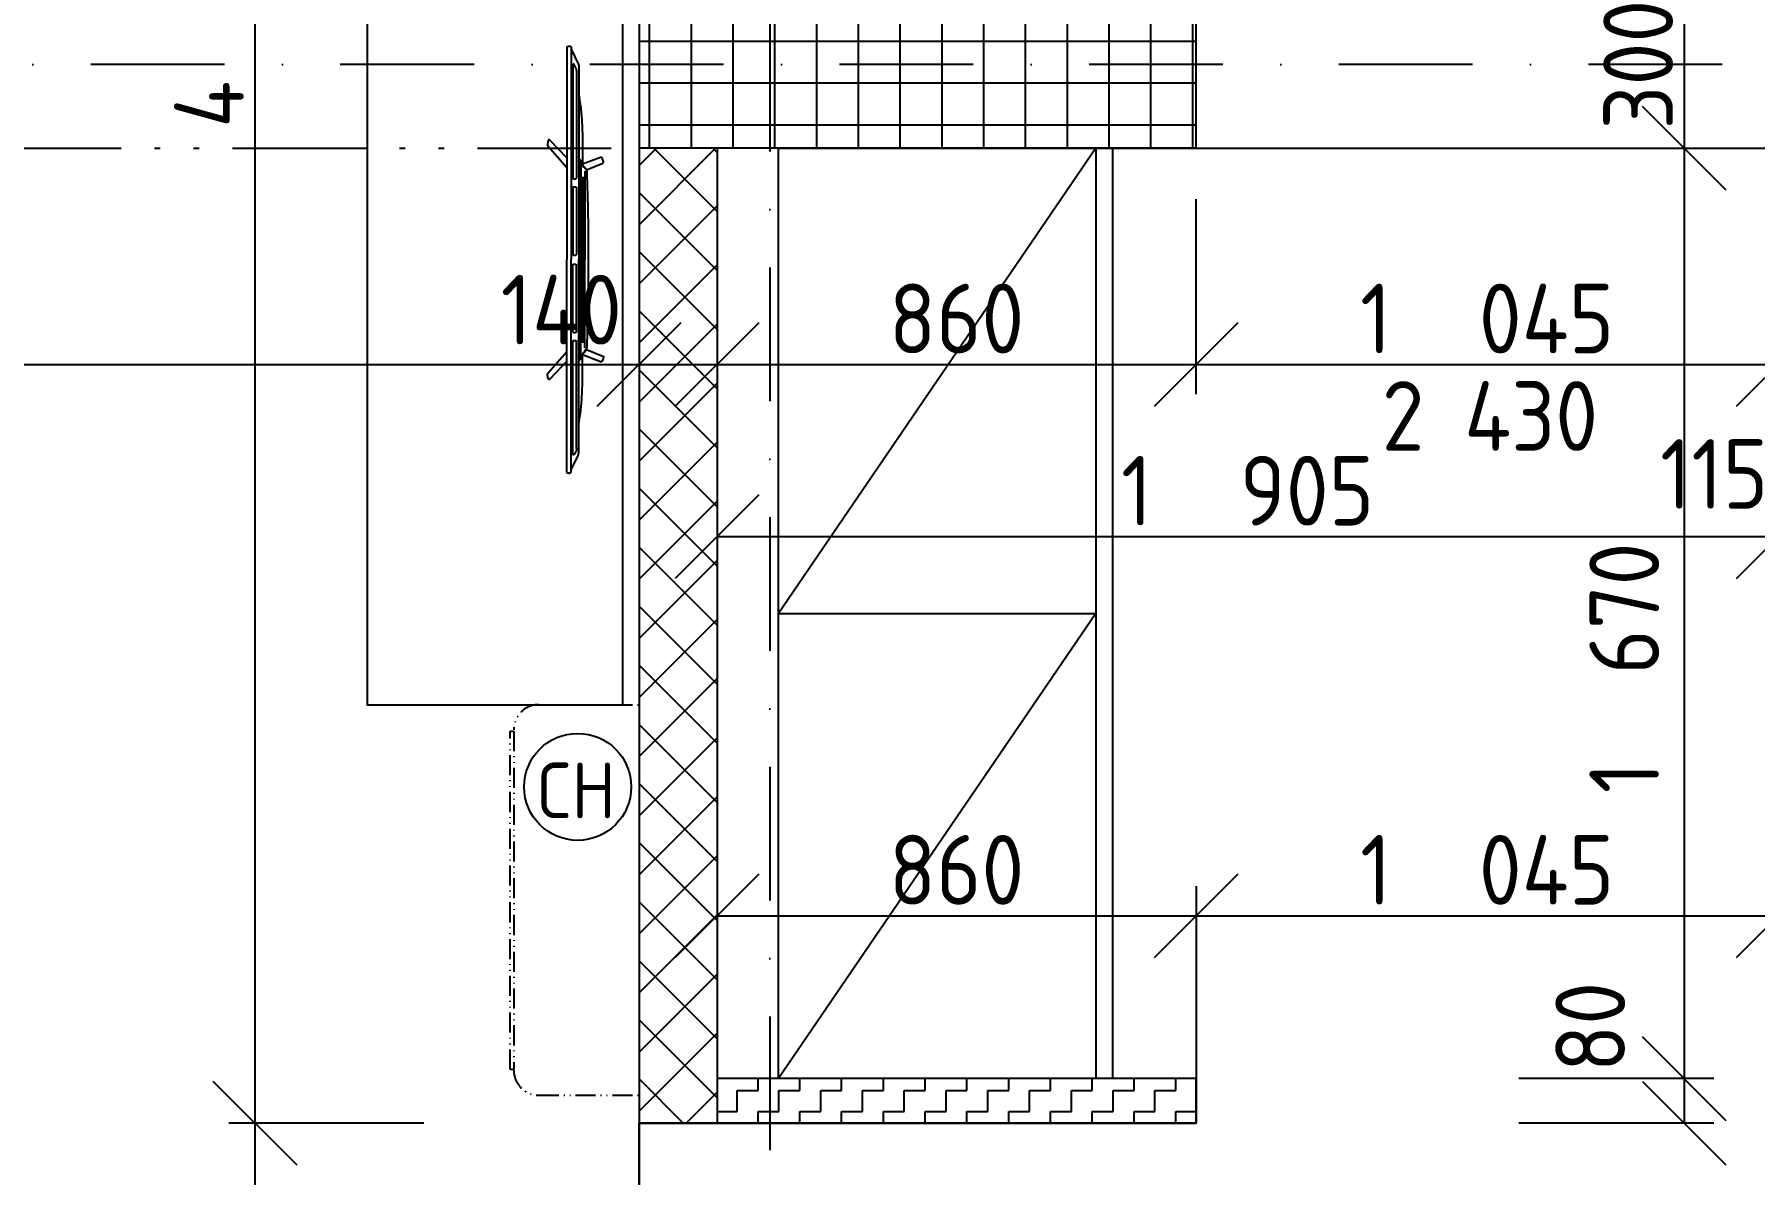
# Model space of a CAD drawing. Extents: x 4511820 to 5180432, y -1526536 to -944957.
# Drawn here: x 5146147 to 5149235, y -1125607 to -1123560 of the extents above; entities that cross this region are included whole.
import ezdxf

# ---------------------------------------------------------------- set-up
doc = ezdxf.new("R2010")
doc.units = 0
doc.header["$MEASUREMENT"] = 0
for name, pattern in [('ACAD_ISO07W100', [3.5, 0.5, -3]), ('ACAD_ISO12W100', [22, 12, -3, 0.5, -3, 0.5, -3]), ('BODKOCIARKOVANA_3', [5.6, 3, -1.3, 0, -1.3])]:
    doc.linetypes.add(name, pattern=pattern)
doc.layers.get('0').update_dxf_attribs({"linetype": 'CONTINUOUS'})
doc.layers.get('Defpoints').update_dxf_attribs({"color": 61, "linetype": 'CONTINUOUS'})
for name, color, linetype in [('KÓTY', 4, 'CONTINUOUS'), ('MÚRY', 1, 'CONTINUOUS'), ('osi', 253, 'CONTINUOUS'), ('Plochy', 41, 'CONTINUOUS'), ('TENKÁ', 7, 'CONTINUOUS'), ('ZARIADENIE', 47, 'CONTINUOUS'), ('ZZ-chladenie', 133, 'CONTINUOUS'), ('ŠRAFY', 82, 'CONTINUOUS')]:
    doc.layers.add(name, color=color, linetype=linetype)
doc.styles.add('STYLE1', font='isocp.shx')
doc.dimstyles.new('STANDARD-50', dxfattribs={"dimtxt": 125, "dimasz": 150, "dimexe": 10, "dimexo": 200, "dimgap": 20, "dimtad": 1, "dimdsep": 46, "dimlunit": 6, "dimtxsty": 'STYLE1', "dimblk1": 'OBLIQUE', "dimblk2": 'OBLIQUE', "dimsah": 1, "dimcen": 2.5, "dimse1": 1, "dimse2": 1, "dimadec": 0, "dimazin": 0, "dimtfac": 1, "dimtmove": 1, "dimatfit": 3, "dimldrblk": 'OBLIQUE', "dimfxl": 1, "dimtolj": 1, "dimtzin": 0, "dimarcsym": 0})

# ---------------------------------------------------------------- blocks, each defined once
blk = doc.blocks.new('Tv06_top_cad-block.com')
at = {"color": 0}
for points in [[(-161.1, -3.4), (-173.3, 26.2, 0.359324), (-175.3, 27.3, 0.097501), (-182.8, 24.2, 0.350578), (-183.5, 22.1), (-171.1, -10.4)], [(161.1, -3.4), (173.3, 26.2, -0.359324), (175.3, 27.3, -0.097501), (182.8, 24.2, -0.350578), (183.5, 22.1), (171.1, -10.4)], [(-381.9, -38.8, -0.13121), (-383.2, -32.7, -0.169032), (-383, -32.3), (-381.8, -31.1, -0.205713), (-381.3, -30.9), (-378.5, -30.9, 0.118206), (-376.2, -30.4), (-351.4, -18.4, -0.105648), (-345.8, -17), (0, -17)], [(-339.3, -21.2), (-339.3, -21.2, 0.099639), (-344.3, -22.2), (-349.2, -24.6, 0.215889), (-350.7, -26.3, 0.476075), (-349.4, -28, 0.244765)], [(-295.5, -17), (-282, -15, -0.02037), (-255.8, -12, -0.012056), (-227.2, -10.7), (-169.3, -10.7)], [(-181.8, -17), (-178.5, -14, -0.213415), (-177.3, -13.6), (0, -13.6)], [(-172.1, -13.6, -0.072098), (-159.2, -3, -0.121861), (-158.4, -2.8)], [(-170.1, -10.6, -0.053076), (-160.2, -2.9), (-158.4, -2.8)], [(-147.6, -13.6), (-147.6, -7.5, -0.414214), (-147.4, -7.3), (-146.5, -7.3, -0.414214), (-146.3, -7.5), (-146.3, -13.6)], [(-146.8, -28, 0.414214), (-145, -26.2), (-145, -23, 0.414214), (-146.8, -21.2)], [(-143.9, -13.6), (-143.9, -7.5, -0.414214), (-143.7, -7.3), (-142.7, -7.3, -0.414214), (-142.6, -7.5), (-142.6, -13.6)], [(-140.2, -13.6), (-140.2, -7.5, -0.414214), (-140, -7.3), (-139, -7.3, -0.414214), (-138.8, -7.5), (-138.8, -13.6)], [(-136.4, -13.6), (-136.4, -7.5, -0.414214), (-136.3, -7.3), (-135.3, -7.3, -0.414214), (-135.1, -7.5), (-135.1, -13.6)], [(-132.7, -13.6), (-132.7, -7.5, -0.414214), (-132.5, -7.3), (-131.6, -7.3, -0.414214), (-131.4, -7.5), (-131.4, -13.6)], [(-128.8, -28, -0.414214), (-130.6, -26.2), (-130.6, -23, -0.414214), (-128.8, -21.2)], [(-129, -13.6), (-129, -7.5, -0.414214), (-128.8, -7.3), (-127.9, -7.3, -0.414214), (-127.7, -7.5), (-127.7, -13.6)], [(-125.3, -13.6), (-125.3, -7.5, -0.414214), (-125.1, -7.3), (-124.1, -7.3, -0.414214), (-124, -7.5), (-124, -13.6)], [(-121.6, -13.6), (-121.6, -7.5, -0.414214), (-121.4, -7.3), (-120.4, -7.3, -0.414214), (-120.2, -7.5), (-120.2, -13.6)], [(-117.8, -13.6), (-117.8, -7.5, -0.414214), (-117.7, -7.3), (-116.7, -7.3, -0.414214), (-116.5, -7.5), (-116.5, -13.6)], [(-114.1, -13.6), (-114.1, -7.5, -0.414214), (-113.9, -7.3), (-113, -7.3, -0.414214), (-112.8, -7.5), (-112.8, -13.6)], [(-110.4, -13.6), (-110.4, -7.5, -0.414214), (-110.2, -7.3), (-109.3, -7.3, -0.414214), (-109.1, -7.5), (-109.1, -13.6)], [(-106.7, -13.6), (-106.7, -7.5, -0.414214), (-106.5, -7.3), (-105.5, -7.3, -0.414214), (-105.4, -7.5), (-105.4, -13.6)], [(-103, -13.6), (-103, -7.5, -0.414214), (-102.8, -7.3), (-101.8, -7.3, -0.414214), (-101.6, -7.5), (-101.6, -13.6)], [(-99.2, -13.6), (-99.2, -7.5, -0.414214), (-99.1, -7.3), (-98.1, -7.3, -0.414214), (-97.9, -7.5), (-97.9, -13.6)], [(-95.5, -13.6), (-95.5, -7.5, -0.414214), (-95.3, -7.3), (-94.4, -7.3, -0.414214), (-94.2, -7.5), (-94.2, -13.6)], [(-91.8, -13.6), (-91.8, -7.5, -0.414214), (-91.6, -7.3), (-90.7, -7.3, -0.414214), (-90.5, -7.5), (-90.5, -13.6)], [(-88.1, -13.6), (-88.1, -7.5, -0.414214), (-87.9, -7.3), (-86.9, -7.3, -0.414214), (-86.8, -7.5), (-86.8, -13.6)], [(-84.4, -13.6), (-84.4, -7.5, -0.414214), (-84.2, -7.3), (-83.2, -7.3, -0.414214), (-83, -7.5), (-83, -13.6)], [(-80.6, -13.6), (-80.6, -7.5, -0.414214), (-80.5, -7.3), (-79.5, -7.3, -0.414214), (-79.3, -7.5), (-79.3, -13.6)], [(-76.9, -13.6), (-76.9, -7.5, -0.414214), (-76.7, -7.3), (-75.8, -7.3, -0.414214), (-75.6, -7.5), (-75.6, -13.6)], [(-73.2, -13.6), (-73.2, -7.5, -0.414214), (-73, -7.3), (-72.1, -7.3, -0.414214), (-71.9, -7.5), (-71.9, -13.6)], [(-69.5, -13.6), (-69.5, -7.5, -0.414214), (-69.3, -7.3), (-68.3, -7.3, -0.414214), (-68.2, -7.5), (-68.2, -13.6)], [(-65.8, -13.6), (-65.8, -7.5, -0.414214), (-65.6, -7.3), (-64.6, -7.3, -0.414214), (-64.4, -7.5), (-64.4, -13.6)], [(-62, -13.6), (-62, -7.5, -0.414214), (-61.9, -7.3), (-60.9, -7.3, -0.414214), (-60.7, -7.5), (-60.7, -13.6)], [(-58.3, -13.6), (-58.3, -7.5, -0.414214), (-58.1, -7.3), (-57.2, -7.3, -0.414214), (-57, -7.5), (-57, -13.6)], [(-54.6, -13.6), (-54.6, -7.5, -0.414214), (-54.4, -7.3), (-53.5, -7.3, -0.414214), (-53.3, -7.5), (-53.3, -13.6)], [(-50.9, -13.6), (-50.9, -7.5, -0.414214), (-50.7, -7.3), (-49.7, -7.3, -0.414214), (-49.6, -7.5), (-49.6, -13.6)], [(-47.2, -13.6), (-47.2, -7.5, -0.414214), (-47, -7.3), (-46, -7.3, -0.414214), (-45.8, -7.5), (-45.8, -13.6)], [(-43.4, -13.6), (-43.4, -7.5, -0.414214), (-43.3, -7.3), (-42.3, -7.3, -0.414214), (-42.1, -7.5), (-42.1, -13.6)], [(-39.7, -13.6), (-39.7, -7.5, -0.414214), (-39.5, -7.3), (-38.6, -7.3, -0.414214), (-38.4, -7.5), (-38.4, -13.6)], [(-36, -13.6), (-36, -7.5, -0.414214), (-35.8, -7.3), (-34.9, -7.3, -0.414214), (-34.7, -7.5), (-34.7, -13.6)], [(-32.3, -13.6), (-32.3, -7.5, -0.414214), (-32.1, -7.3), (-31.1, -7.3, -0.414214), (-31, -7.5), (-31, -13.6)], [(-28.6, -13.6), (-28.6, -7.5, -0.414214), (-28.4, -7.3), (-27.4, -7.3, -0.414214), (-27.2, -7.5), (-27.2, -13.6)], [(-24.8, -13.6), (-24.8, -7.5, -0.414214), (-24.7, -7.3), (-23.7, -7.3, -0.414214), (-23.5, -7.5), (-23.5, -13.6)], [(-21.1, -13.6), (-21.1, -7.5, -0.414214), (-20.9, -7.3), (-20, -7.3, -0.414214), (-19.8, -7.5), (-19.8, -13.6)], [(-17.4, -13.6), (-17.4, -7.5, -0.414214), (-17.2, -7.3), (-16.3, -7.3, -0.414214), (-16.1, -7.5), (-16.1, -13.6)], [(-13.7, -13.6), (-13.7, -7.5, -0.414214), (-13.5, -7.3), (-12.5, -7.3, -0.414214), (-12.4, -7.5), (-12.4, -13.6)], [(-10, -13.6), (-10, -7.5, -0.414214), (-9.8, -7.3), (-8.8, -7.3, -0.414214), (-8.6, -7.5), (-8.6, -13.6)], [(-10, -28, 0.414214), (-8.2, -26.2), (-8.2, -23, 0.414214), (-10, -21.2)], [(-6.2, -13.6), (-6.2, -7.5, -0.414214), (-6.1, -7.3), (-5.1, -7.3, -0.414214), (-4.9, -7.5), (-4.9, -13.6)], [(-2.5, -13.6), (-2.5, -7.5, -0.414214), (-2.3, -7.3), (-1.4, -7.3, -0.414214), (-1.2, -7.5), (-1.2, -13.6)], [(181.8, -17), (178.5, -14, 0.213415), (177.3, -13.6), (0, -13.6)], [(381.9, -38.8, 0.13121), (383.2, -32.7, 0.169032), (383, -32.3), (381.8, -31.1, 0.205713), (381.3, -30.9), (378.5, -30.9, -0.118206), (376.2, -30.4), (351.4, -18.4, 0.105648), (345.8, -17), (0, -17)], [(2.5, -13.6), (2.5, -7.5, 0.414214), (2.3, -7.3), (1.4, -7.3, 0.414214), (1.2, -7.5), (1.2, -13.6)], [(6.2, -13.6), (6.2, -7.5, 0.414214), (6.1, -7.3), (5.1, -7.3, 0.414214), (4.9, -7.5), (4.9, -13.6)], [(10, -28, -0.414214), (8.2, -26.2), (8.2, -23, -0.414214), (10, -21.2)], [(10, -13.6), (10, -7.5, 0.414214), (9.8, -7.3), (8.8, -7.3, 0.414214), (8.6, -7.5), (8.6, -13.6)], [(13.7, -13.6), (13.7, -7.5, 0.414214), (13.5, -7.3), (12.5, -7.3, 0.414214), (12.4, -7.5), (12.4, -13.6)], [(17.4, -13.6), (17.4, -7.5, 0.414214), (17.2, -7.3), (16.3, -7.3, 0.414214), (16.1, -7.5), (16.1, -13.6)], [(21.1, -13.6), (21.1, -7.5, 0.414214), (20.9, -7.3), (20, -7.3, 0.414214), (19.8, -7.5), (19.8, -13.6)], [(24.8, -13.6), (24.8, -7.5, 0.414214), (24.7, -7.3), (23.7, -7.3, 0.414214), (23.5, -7.5), (23.5, -13.6)], [(28.6, -13.6), (28.6, -7.5, 0.414214), (28.4, -7.3), (27.4, -7.3, 0.414214), (27.2, -7.5), (27.2, -13.6)], [(32.3, -13.6), (32.3, -7.5, 0.414214), (32.1, -7.3), (31.1, -7.3, 0.414214), (31, -7.5), (31, -13.6)], [(36, -13.6), (36, -7.5, 0.414214), (35.8, -7.3), (34.9, -7.3, 0.414214), (34.7, -7.5), (34.7, -13.6)], [(39.7, -13.6), (39.7, -7.5, 0.414214), (39.5, -7.3), (38.6, -7.3, 0.414214), (38.4, -7.5), (38.4, -13.6)], [(43.4, -13.6), (43.4, -7.5, 0.414214), (43.3, -7.3), (42.3, -7.3, 0.414214), (42.1, -7.5), (42.1, -13.6)], [(47.2, -13.6), (47.2, -7.5, 0.414214), (47, -7.3), (46, -7.3, 0.414214), (45.8, -7.5), (45.8, -13.6)], [(50.9, -13.6), (50.9, -7.5, 0.414214), (50.7, -7.3), (49.7, -7.3, 0.414214), (49.6, -7.5), (49.6, -13.6)], [(54.6, -13.6), (54.6, -7.5, 0.414214), (54.4, -7.3), (53.5, -7.3, 0.414214), (53.3, -7.5), (53.3, -13.6)], [(58.3, -13.6), (58.3, -7.5, 0.414214), (58.1, -7.3), (57.2, -7.3, 0.414214), (57, -7.5), (57, -13.6)], [(62, -13.6), (62, -7.5, 0.414214), (61.9, -7.3), (60.9, -7.3, 0.414214), (60.7, -7.5), (60.7, -13.6)], [(65.8, -13.6), (65.8, -7.5, 0.414214), (65.6, -7.3), (64.6, -7.3, 0.414214), (64.4, -7.5), (64.4, -13.6)], [(69.5, -13.6), (69.5, -7.5, 0.414214), (69.3, -7.3), (68.3, -7.3, 0.414214), (68.2, -7.5), (68.2, -13.6)], [(73.2, -13.6), (73.2, -7.5, 0.414214), (73, -7.3), (72.1, -7.3, 0.414214), (71.9, -7.5), (71.9, -13.6)], [(76.9, -13.6), (76.9, -7.5, 0.414214), (76.7, -7.3), (75.8, -7.3, 0.414214), (75.6, -7.5), (75.6, -13.6)], [(80.6, -13.6), (80.6, -7.5, 0.414214), (80.5, -7.3), (79.5, -7.3, 0.414214), (79.3, -7.5), (79.3, -13.6)], [(84.4, -13.6), (84.4, -7.5, 0.414214), (84.2, -7.3), (83.2, -7.3, 0.414214), (83, -7.5), (83, -13.6)], [(88.1, -13.6), (88.1, -7.5, 0.414214), (87.9, -7.3), (86.9, -7.3, 0.414214), (86.8, -7.5), (86.8, -13.6)], [(91.8, -13.6), (91.8, -7.5, 0.414214), (91.6, -7.3), (90.7, -7.3, 0.414214), (90.5, -7.5), (90.5, -13.6)], [(95.5, -13.6), (95.5, -7.5, 0.414214), (95.3, -7.3), (94.4, -7.3, 0.414214), (94.2, -7.5), (94.2, -13.6)], [(99.2, -13.6), (99.2, -7.5, 0.414214), (99.1, -7.3), (98.1, -7.3, 0.414214), (97.9, -7.5), (97.9, -13.6)], [(103, -13.6), (103, -7.5, 0.414214), (102.8, -7.3), (101.8, -7.3, 0.414214), (101.6, -7.5), (101.6, -13.6)], [(106.7, -13.6), (106.7, -7.5, 0.414214), (106.5, -7.3), (105.5, -7.3, 0.414214), (105.4, -7.5), (105.4, -13.6)], [(110.4, -13.6), (110.4, -7.5, 0.414214), (110.2, -7.3), (109.3, -7.3, 0.414214), (109.1, -7.5), (109.1, -13.6)], [(114.1, -13.6), (114.1, -7.5, 0.414214), (113.9, -7.3), (113, -7.3, 0.414214), (112.8, -7.5), (112.8, -13.6)], [(117.8, -13.6), (117.8, -7.5, 0.414214), (117.7, -7.3), (116.7, -7.3, 0.414214), (116.5, -7.5), (116.5, -13.6)], [(121.6, -13.6), (121.6, -7.5, 0.414214), (121.4, -7.3), (120.4, -7.3, 0.414214), (120.2, -7.5), (120.2, -13.6)], [(125.3, -13.6), (125.3, -7.5, 0.414214), (125.1, -7.3), (124.1, -7.3, 0.414214), (124, -7.5), (124, -13.6)], [(129, -13.6), (129, -7.5, 0.414214), (128.8, -7.3), (127.9, -7.3, 0.414214), (127.7, -7.5), (127.7, -13.6)], [(128.8, -28, 0.414214), (130.6, -26.2), (130.6, -23, 0.414214), (128.8, -21.2)], [(132.7, -13.6), (132.7, -7.5, 0.414214), (132.5, -7.3), (131.6, -7.3, 0.414214), (131.4, -7.5), (131.4, -13.6)], [(136.4, -13.6), (136.4, -7.5, 0.414214), (136.3, -7.3), (135.3, -7.3, 0.414214), (135.1, -7.5), (135.1, -13.6)], [(140.2, -13.6), (140.2, -7.5, 0.414214), (140, -7.3), (139, -7.3, 0.414214), (138.8, -7.5), (138.8, -13.6)], [(143.9, -13.6), (143.9, -7.5, 0.414214), (143.7, -7.3), (142.7, -7.3, 0.414214), (142.6, -7.5), (142.6, -13.6)], [(146.8, -28, -0.414214), (145, -26.2), (145, -23, -0.414214), (146.8, -21.2)], [(147.6, -13.6), (147.6, -7.5, 0.414214), (147.4, -7.3), (146.5, -7.3, 0.414214), (146.3, -7.5), (146.3, -13.6)], [(172.1, -13.6, 0.072098), (159.2, -3, 0.121861), (158.4, -2.8)], [(170.1, -10.6, 0.053076), (160.2, -2.9), (158.4, -2.8)], [(295.5, -17), (282, -15, 0.02037), (255.8, -12, 0.012056), (227.2, -10.7), (169.3, -10.7)], [(339.3, -21.2), (339.3, -21.2, -0.099639), (344.3, -22.2), (349.2, -24.6, -0.215889), (350.7, -26.3, -0.476075), (349.4, -28, -0.244765)], [(-182.5, -38.8), (-214.4, -69.1, 0.250582), (-215, -71, 0.266718), (-214.3, -71.9, 0.084688)], [(-214.3, -71.9), (-207.3, -73.1, 0.211205), (-203.3, -72.1), (-165.2, -38.8)], [(214.3, -71.9), (207.3, -73.1, -0.211205), (203.3, -72.1), (165.2, -38.8)], [(182.5, -38.8), (214.4, -69.1, -0.250582), (215, -71, -0.266718), (214.3, -71.9, -0.084688)]]:
    blk.add_lwpolyline(points, format="xyb", dxfattribs=at)
for points in [[(-349.4, -28), (-146.8, -28)], [(-339.3, -21.2), (-146.8, -21.2)], [(-158.6, -6.5), (0, -6.5)], [(-128.8, -21.2), (-10, -21.2)], [(-128.8, -28), (-10, -28)], [(158.6, -6.5), (0, -6.5)], [(128.8, -21.2), (10, -21.2)], [(128.8, -28), (10, -28)], [(339.3, -21.2), (146.8, -21.2)], [(349.4, -28), (146.8, -28)], [(-381.9, -38.8), (0, -38.8)], [(-378.5, -30.9), (0, -30.9)], [(378.5, -30.9), (0, -30.9)], [(381.9, -38.8), (0, -38.8)]]:
    blk.add_lwpolyline(points, dxfattribs=at)
for centre, radius, start, end in [((0, -4564), 4564, 90, 91.9893), ((0, -4564), 4564, 88.0107, 90), ((-170.5, -10.1), 0.6, 200.9784, 314.0295), ((170.5, -10.1), 0.6, 225.9705, 339.0216)]:
    blk.add_arc(centre, radius, start, end, dxfattribs=at)
blk = doc.blocks.new('TV')
at = {"layer": 'ZARIADENIE', "color": 8}
blk.add_blockref('Tv06_top_cad-block.com', (4448198.7, -1316337.8), dxfattribs=at)
blk = doc.blocks.new('_OBLIQUE')
at = {"color": 0, "linetype": 'ByBlock'}
blk.add_line((-0.5, -0.5), (0.5, 0.5), dxfattribs=at)
blk = doc.blocks.new('*D18195')
at = {"layer": 'Defpoints', "color": 0}
for p in [(5149106, -1123464.2), (5149106, -1123764.2), (5149108.5, -1123764.2)]:
    blk.add_point(p, dxfattribs=at)
at = {"layer": 'KÓTY', "color": 0, "lineweight": -2}
blk.add_line((5149108.5, -1123464.2), (5149108.5, -1123764.2), dxfattribs=at)
at = {"layer": 'KÓTY', "color": 0, "linetype": 'ByBlock', "lineweight": -2, "xscale": 150, "yscale": 150, "zscale": 150}
for p, rotation in [((5149108.5, -1123464.2), 90), ((5149108.5, -1123764.2), 270)]:
    blk.add_blockref('_OBLIQUE', p, dxfattribs=dict(at, rotation=rotation))
at = {"layer": 'KÓTY', "color": 0, "insert": (5149026, -1123614.2), "char_height": 125, "attachment_point": 5, "rotation": 90, "style": 'STYLE1'}
blk.add_mtext('\\A1;300', dxfattribs=at)
blk = doc.blocks.new('*D18210')
at = {"layer": 'Defpoints', "color": 0}
for p in [(5142982.5, -1123764.2), (5147232.5, -1123764.2), (5147232.5, -1124152.5)]:
    blk.add_point(p, dxfattribs=at)
at = {"layer": 'KÓTY', "color": 0, "lineweight": -2}
blk.add_line((5142982.5, -1124152.5), (5147232.5, -1124152.5), dxfattribs=at)
at = {"layer": 'KÓTY', "color": 0, "linetype": 'ByBlock', "lineweight": -2, "xscale": 150, "yscale": 150, "zscale": 150, "rotation": 180}
blk.add_blockref('_OBLIQUE', (5142982.5, -1124152.5), dxfattribs=at)
at = {"layer": 'KÓTY', "color": 0, "linetype": 'ByBlock', "lineweight": -2, "xscale": 150, "yscale": 150, "zscale": 150}
blk.add_blockref('_OBLIQUE', (5147232.5, -1124152.5), dxfattribs=at)
at = {"layer": 'KÓTY', "color": 0, "insert": (5145558.5, -1124046.5), "char_height": 125, "attachment_point": 5, "style": 'STYLE1'}
blk.add_mtext('\\A1;4ﾠ250', dxfattribs=at)
blk = doc.blocks.new('*D18240')
at = {"layer": 'Defpoints', "color": 0}
for p in [(5147232.5, -1121464.2), (5146543, -1125514.2), (5147232.5, -1125514.2)]:
    blk.add_point(p, dxfattribs=at)
at = {"layer": 'KÓTY', "color": 0, "lineweight": -2}
blk.add_line((5146543, -1121464.2), (5146543, -1125514.2), dxfattribs=at)
at = {"layer": 'KÓTY', "color": 0, "linetype": 'ByBlock', "lineweight": -2, "xscale": 150, "yscale": 150, "zscale": 150}
for p, rotation in [((5146543, -1121464.2), 90), ((5146543, -1125514.2), 270)]:
    blk.add_blockref('_OBLIQUE', p, dxfattribs=dict(at, rotation=rotation))
at = {"layer": 'KÓTY', "color": 0, "insert": (5146460.5, -1123489.2), "char_height": 125, "attachment_point": 5, "rotation": 90, "style": 'STYLE1'}
blk.add_mtext('\\A1;4ﾠ050', dxfattribs=at)
blk = doc.blocks.new('*D18241')
at = {"layer": 'Defpoints', "color": 0}
for p in [(5147232.5, -1125514.2), (5146543, -1126769.2), (5147072.5, -1126769.2)]:
    blk.add_point(p, dxfattribs=at)
at = {"layer": 'KÓTY', "color": 0, "lineweight": -2}
blk.add_line((5146543, -1125514.2), (5146543, -1126769.2), dxfattribs=at)
at = {"layer": 'KÓTY', "color": 0, "linetype": 'ByBlock', "lineweight": -2, "xscale": 150, "yscale": 150, "zscale": 150}
for p, rotation in [((5146543, -1125514.2), 90), ((5146543, -1126769.2), 270)]:
    blk.add_blockref('_OBLIQUE', p, dxfattribs=dict(at, rotation=rotation))
at = {"layer": 'KÓTY', "color": 0, "insert": (5146460.5, -1126141.7), "char_height": 125, "attachment_point": 5, "rotation": 90, "style": 'STYLE1'}
blk.add_mtext('\\A1;1ﾠ255', dxfattribs=at)
blk = doc.blocks.new('chlad2')
at = {"layer": 'ZZ-chladenie', "linetype": 'ACAD_ISO12W100', "ltscale": 3}
for p, q in [((5102412.5, -1105747.3), (5102592.5, -1105747.3)), ((5102412.5, -1106448.4), (5102592.5, -1106448.4))]:
    blk.add_line(p, q, dxfattribs=at)
blk.add_lwpolyline([(5102367.5, -1106402), (5102360.8, -1106402), (5102360.8, -1105794.8), (5102367.5, -1105794.8)], close=True, dxfattribs=at)
for centre, start, end in [((5102412.5, -1105792.3), 90, 180), ((5102412.5, -1106403.4), 180, 270)]:
    blk.add_arc(centre, 45, start, end, dxfattribs=at)
blk = doc.blocks.new('*D55196')
at = {"layer": 'Defpoints', "color": 0}
for p in [(5147372.5, -1123764.2), (5148232.5, -1123764.2), (5148232.5, -1124152.5)]:
    blk.add_point(p, dxfattribs=at)
at = {"layer": 'KÓTY', "color": 0, "lineweight": -2}
blk.add_line((5147372.5, -1124152.5), (5148232.5, -1124152.5), dxfattribs=at)
at = {"layer": 'KÓTY', "color": 0, "linetype": 'ByBlock', "lineweight": -2, "xscale": 150, "yscale": 150, "zscale": 150, "rotation": 180}
blk.add_blockref('_OBLIQUE', (5147372.5, -1124152.5), dxfattribs=at)
at = {"layer": 'KÓTY', "color": 0, "linetype": 'ByBlock', "lineweight": -2, "xscale": 150, "yscale": 150, "zscale": 150}
blk.add_blockref('_OBLIQUE', (5148232.5, -1124152.5), dxfattribs=at)
at = {"layer": 'KÓTY', "color": 0, "insert": (5147802.5, -1124070), "char_height": 125, "attachment_point": 5, "style": 'STYLE1'}
blk.add_mtext('\\A1;860', dxfattribs=at)
blk = doc.blocks.new('*D55197')
at = {"layer": 'Defpoints', "color": 0}
for p in [(5148232.5, -1123764.2), (5149277.5, -1123764.2), (5149277.5, -1124152.5)]:
    blk.add_point(p, dxfattribs=at)
at = {"layer": 'KÓTY', "color": 0, "lineweight": -2}
blk.add_line((5148232.5, -1124152.5), (5149277.5, -1124152.5), dxfattribs=at)
at = {"layer": 'KÓTY', "color": 0, "linetype": 'ByBlock', "lineweight": -2, "xscale": 150, "yscale": 150, "zscale": 150, "rotation": 180}
blk.add_blockref('_OBLIQUE', (5148232.5, -1124152.5), dxfattribs=at)
at = {"layer": 'KÓTY', "color": 0, "linetype": 'ByBlock', "lineweight": -2, "xscale": 150, "yscale": 150, "zscale": 150}
blk.add_blockref('_OBLIQUE', (5149277.5, -1124152.5), dxfattribs=at)
at = {"layer": 'KÓTY', "color": 0, "insert": (5148755, -1124070), "char_height": 125, "attachment_point": 5, "style": 'STYLE1'}
blk.add_mtext('\\A1;1ﾠ045', dxfattribs=at)
blk = doc.blocks.new('*D55198')
at = {"layer": 'Defpoints', "color": 0}
for p in [(5147372.5, -1123764.2), (5149277.5, -1123764.2), (5149277.5, -1124461.5)]:
    blk.add_point(p, dxfattribs=at)
at = {"layer": 'KÓTY', "color": 0, "lineweight": -2}
blk.add_line((5147372.5, -1124461.5), (5149277.5, -1124461.5), dxfattribs=at)
at = {"layer": 'KÓTY', "color": 0, "linetype": 'ByBlock', "lineweight": -2, "xscale": 150, "yscale": 150, "zscale": 150, "rotation": 180}
blk.add_blockref('_OBLIQUE', (5147372.5, -1124461.5), dxfattribs=at)
at = {"layer": 'KÓTY', "color": 0, "linetype": 'ByBlock', "lineweight": -2, "xscale": 150, "yscale": 150, "zscale": 150}
blk.add_blockref('_OBLIQUE', (5149277.5, -1124461.5), dxfattribs=at)
at = {"layer": 'KÓTY', "color": 0, "insert": (5148325, -1124379), "char_height": 125, "attachment_point": 5, "style": 'STYLE1'}
blk.add_mtext('\\A1;1ﾠ905', dxfattribs=at)
blk = doc.blocks.new('*D55199')
at = {"layer": 'Defpoints', "color": 0}
for p in [(5149277.5, -1123764.2), (5149392.5, -1124461.5), (5149392.5, -1124533)]:
    blk.add_point(p, dxfattribs=at)
at = {"layer": 'KÓTY', "color": 0, "lineweight": -2}
blk.add_line((5149277.5, -1124461.5), (5149392.5, -1124461.5), dxfattribs=at)
at = {"layer": 'KÓTY', "color": 0, "linetype": 'ByBlock', "lineweight": -2, "xscale": 150, "yscale": 150, "zscale": 150, "rotation": 180}
blk.add_blockref('_OBLIQUE', (5149277.5, -1124461.5), dxfattribs=at)
at = {"layer": 'KÓTY', "color": 0, "linetype": 'ByBlock', "lineweight": -2, "xscale": 150, "yscale": 150, "zscale": 150}
blk.add_blockref('_OBLIQUE', (5149392.5, -1124461.5), dxfattribs=at)
at = {"layer": 'KÓTY', "color": 0, "insert": (5149162.5, -1124349), "char_height": 125, "attachment_point": 5, "style": 'STYLE1'}
blk.add_mtext('\\A1;115', dxfattribs=at)
blk = doc.blocks.new('*D55200')
at = {"layer": 'Defpoints', "color": 0}
for p in [(5148232.5, -1123764.2), (5148232.5, -1125434.2), (5149108.5, -1125434.2)]:
    blk.add_point(p, dxfattribs=at)
at = {"layer": 'KÓTY', "color": 0, "lineweight": -2}
blk.add_line((5149108.5, -1123764.2), (5149108.5, -1125434.2), dxfattribs=at)
at = {"layer": 'KÓTY', "color": 0, "linetype": 'ByBlock', "lineweight": -2, "xscale": 150, "yscale": 150, "zscale": 150}
for p, rotation in [((5149108.5, -1123764.2), 90), ((5149108.5, -1125434.2), 270)]:
    blk.add_blockref('_OBLIQUE', p, dxfattribs=dict(at, rotation=rotation))
at = {"layer": 'KÓTY', "color": 0, "insert": (5149001, -1124697), "char_height": 125, "attachment_point": 5, "rotation": 90, "style": 'STYLE1'}
blk.add_mtext('\\A1;1ﾠ670', dxfattribs=at)
blk = doc.blocks.new('*D55201')
at = {"layer": 'Defpoints', "color": 0}
for p in [(5148232.5, -1125434.2), (5148232.5, -1125514.2), (5149108.5, -1125514.2)]:
    blk.add_point(p, dxfattribs=at)
at = {"layer": 'KÓTY', "color": 0, "lineweight": -2}
blk.add_line((5149108.5, -1125434.2), (5149108.5, -1125514.2), dxfattribs=at)
at = {"layer": 'KÓTY', "color": 0, "linetype": 'ByBlock', "lineweight": -2, "xscale": 150, "yscale": 150, "zscale": 150}
for p, rotation in [((5149108.5, -1125434.2), 90), ((5149108.5, -1125514.2), 270)]:
    blk.add_blockref('_OBLIQUE', p, dxfattribs=dict(at, rotation=rotation))
at = {"layer": 'KÓTY', "color": 0, "insert": (5148940, -1125341.5), "char_height": 125, "attachment_point": 5, "rotation": 90, "style": 'STYLE1'}
blk.add_mtext('\\A1;80', dxfattribs=at)
blk = doc.blocks.new('*D55202')
at = {"layer": 'Defpoints', "color": 0}
for p in [(5148822, -1123764.2), (5148822, -1125434.2), (5149698, -1125434.2)]:
    blk.add_point(p, dxfattribs=at)
at = {"layer": 'KÓTY', "color": 0, "lineweight": -2}
blk.add_line((5149698, -1123764.2), (5149698, -1125434.2), dxfattribs=at)
at = {"layer": 'KÓTY', "color": 0, "linetype": 'ByBlock', "lineweight": -2, "xscale": 150, "yscale": 150, "zscale": 150}
for p, rotation in [((5149698, -1123764.2), 90), ((5149698, -1125434.2), 270)]:
    blk.add_blockref('_OBLIQUE', p, dxfattribs=dict(at, rotation=rotation))
at = {"layer": 'KÓTY', "color": 0, "insert": (5149590.5, -1124697), "char_height": 125, "attachment_point": 5, "rotation": 90, "style": 'STYLE1'}
blk.add_mtext('\\A1;1ﾠ670', dxfattribs=at)
blk = doc.blocks.new('*D55203')
at = {"layer": 'Defpoints', "color": 0}
for p in [(5148822, -1125434.2), (5148822, -1125514.2), (5149698, -1125514.2)]:
    blk.add_point(p, dxfattribs=at)
at = {"layer": 'KÓTY', "color": 0, "lineweight": -2}
blk.add_line((5149698, -1125434.2), (5149698, -1125514.2), dxfattribs=at)
at = {"layer": 'KÓTY', "color": 0, "linetype": 'ByBlock', "lineweight": -2, "xscale": 150, "yscale": 150, "zscale": 150}
for p, rotation in [((5149698, -1125434.2), 90), ((5149698, -1125514.2), 270)]:
    blk.add_blockref('_OBLIQUE', p, dxfattribs=dict(at, rotation=rotation))
at = {"layer": 'KÓTY', "color": 0, "insert": (5149529.5, -1125341.5), "char_height": 125, "attachment_point": 5, "rotation": 90, "style": 'STYLE1'}
blk.add_mtext('\\A1;80', dxfattribs=at)
blk = doc.blocks.new('*D55204')
at = {"layer": 'Defpoints', "color": 0}
for p in [(5148232.5, -1125142), (5147372.5, -1125434.2), (5148232.5, -1125434.2)]:
    blk.add_point(p, dxfattribs=at)
at = {"layer": 'KÓTY', "color": 0, "lineweight": -2}
blk.add_line((5147372.5, -1125142), (5148232.5, -1125142), dxfattribs=at)
at = {"layer": 'KÓTY', "color": 0, "linetype": 'ByBlock', "lineweight": -2, "xscale": 150, "yscale": 150, "zscale": 150, "rotation": 180}
blk.add_blockref('_OBLIQUE', (5147372.5, -1125142), dxfattribs=at)
at = {"layer": 'KÓTY', "color": 0, "linetype": 'ByBlock', "lineweight": -2, "xscale": 150, "yscale": 150, "zscale": 150}
blk.add_blockref('_OBLIQUE', (5148232.5, -1125142), dxfattribs=at)
at = {"layer": 'KÓTY', "color": 0, "insert": (5147802.5, -1125059.5), "char_height": 125, "attachment_point": 5, "style": 'STYLE1'}
blk.add_mtext('\\A1;860', dxfattribs=at)
blk = doc.blocks.new('*D55205')
at = {"layer": 'Defpoints', "color": 0}
for p in [(5149277.5, -1125142), (5148232.5, -1125434.2), (5149277.5, -1125514.2)]:
    blk.add_point(p, dxfattribs=at)
at = {"layer": 'KÓTY', "color": 0, "lineweight": -2}
blk.add_line((5148232.5, -1125142), (5149277.5, -1125142), dxfattribs=at)
at = {"layer": 'KÓTY', "color": 0, "linetype": 'ByBlock', "lineweight": -2, "xscale": 150, "yscale": 150, "zscale": 150, "rotation": 180}
blk.add_blockref('_OBLIQUE', (5148232.5, -1125142), dxfattribs=at)
at = {"layer": 'KÓTY', "color": 0, "linetype": 'ByBlock', "lineweight": -2, "xscale": 150, "yscale": 150, "zscale": 150}
blk.add_blockref('_OBLIQUE', (5149277.5, -1125142), dxfattribs=at)
at = {"layer": 'KÓTY', "color": 0, "insert": (5148755, -1125059.5), "char_height": 125, "attachment_point": 5, "style": 'STYLE1'}
blk.add_mtext('\\A1;1ﾠ045', dxfattribs=at)
blk = doc.blocks.new('*D55206')
at = {"layer": 'Defpoints', "color": 0}
for p in [(5149392.5, -1125142), (5149392.5, -1125434.2), (5149277.5, -1125514.2)]:
    blk.add_point(p, dxfattribs=at)
at = {"layer": 'KÓTY', "color": 0, "lineweight": -2}
blk.add_line((5149277.5, -1125142), (5149392.5, -1125142), dxfattribs=at)
at = {"layer": 'KÓTY', "color": 0, "linetype": 'ByBlock', "lineweight": -2, "xscale": 150, "yscale": 150, "zscale": 150, "rotation": 180}
blk.add_blockref('_OBLIQUE', (5149277.5, -1125142), dxfattribs=at)
at = {"layer": 'KÓTY', "color": 0, "linetype": 'ByBlock', "lineweight": -2, "xscale": 150, "yscale": 150, "zscale": 150}
blk.add_blockref('_OBLIQUE', (5149392.5, -1125142), dxfattribs=at)
at = {"layer": 'KÓTY', "color": 0, "insert": (5149385.8, -1124957), "char_height": 125, "attachment_point": 5, "style": 'STYLE1'}
blk.add_mtext('\\A1;115', dxfattribs=at)
blk = doc.blocks.new('*D55207')
at = {"layer": 'Defpoints', "color": 0}
for p in [(5147232.5, -1123764.2), (5147372.5, -1123764.2), (5147372.5, -1124152.5)]:
    blk.add_point(p, dxfattribs=at)
at = {"layer": 'KÓTY', "color": 0, "lineweight": -2}
blk.add_line((5147232.5, -1124152.5), (5147372.5, -1124152.5), dxfattribs=at)
at = {"layer": 'KÓTY', "color": 0, "linetype": 'ByBlock', "lineweight": -2, "xscale": 150, "yscale": 150, "zscale": 150, "rotation": 180}
blk.add_blockref('_OBLIQUE', (5147232.5, -1124152.5), dxfattribs=at)
at = {"layer": 'KÓTY', "color": 0, "linetype": 'ByBlock', "lineweight": -2, "xscale": 150, "yscale": 150, "zscale": 150}
blk.add_blockref('_OBLIQUE', (5147372.5, -1124152.5), dxfattribs=at)
at = {"layer": 'KÓTY', "color": 0, "insert": (5147093, -1124054.1), "char_height": 125, "attachment_point": 5, "style": 'STYLE1'}
blk.add_mtext('\\A1;140', dxfattribs=at)

msp = doc.modelspace()

# ---------------------------------------------------------------- hatches: boundary and pattern name
at = {"layer": 'ŠRAFY', "ltscale": 0.25}
h = msp.add_hatch(dxfattribs=at)
h.set_pattern_fill('ANSI37', color=256, scale=600, angle=45)
h.set_pattern_definition([(90, (-3307273.674, 668852.734), (-75, 1e-14), []), (180, (-3307273.674, 668852.734), (-1e-14, -75), [])])
h.paths.add_polyline_path([(5147232.5, -1123764.191), (5147372.5, -1123764.191), (5147482.5, -1123764.191), (5148232.5, -1123764.191), (5148232.5, -1123464.191), (5147482.5, -1123464.191), (5147232.5, -1123464.191)])
h = msp.add_hatch(dxfattribs=at)
h.set_pattern_fill('ANSI37', color=256, scale=600, style=0)
h.set_pattern_definition([(45, (-2974319.684, 530332.784), (-53.0330086, 53.0330086), []), (135, (-2974319.684, 530332.784), (-53.0330086, -53.0330086), [])])
h.paths.add_polyline_path([(5147372.5, -1125514.191), (5147372.5, -1123764.191), (5147232.5, -1123764.191), (5147232.5, -1124364.191), (5147232.5, -1124964.191), (5147232.5, -1125214.191), (5147232.5, -1125314.191), (5147232.5, -1125514.191)])
h = msp.add_hatch(dxfattribs=at)
h.set_pattern_fill('ZIGZAG', color=256, scale=300, style=0)
h.set_pattern_definition([(0, (-68841.5, 303669.155), (37.5, 37.5), [37.5, -37.5]), (90, (-68804, 303669.155), (-37.5, 37.5), [37.5, -37.5])])
h.paths.add_polyline_path([(5148232.5, -1125434.191), (5147372.5, -1125434.191), (5147372.5, -1125514.191), (5148232.5, -1125514.191), (5148232.5, -1125438.597)])

# ---------------------------------------------------------------- linework, layer by layer
at = {"layer": 'KÓTY', "ltscale": 25}
msp.add_line((5148232.5, -1124205.903), (5148232.5, -1123855.903), dxfattribs=at)
at = {"layer": 'KÓTY', "ltscale": 0.25}
for p, q in [((5148232.5, -1125088.597), (5148232.5, -1125438.597)), ((5149161.903, -1125434.191), (5148811.903, -1125434.191)), ((5146845.903, -1125514.191), (5146495.903, -1125514.191)), ((5149161.903, -1125514.191), (5148811.903, -1125514.191))]:
    msp.add_line(p, q, dxfattribs=at)
at = {"layer": 'MÚRY'}
for p, q in [((5147232.5, -1121464.191), (5147232.5, -1125514.191)), ((5148232.5, -1123764.191), (5148232.5, -1123464.191)), ((5148232.5, -1123764.191), (5147372.5, -1123764.191)), ((5148232.5, -1125434.191), (5147372.5, -1125434.191)), ((5148232.5, -1125434.191), (5148232.5, -1125514.191)), ((5148232.5, -1125514.191), (5147232.5, -1125514.191))]:
    msp.add_line(p, q, dxfattribs=at)
at = {"layer": 'MÚRY', "ltscale": 0.25}
msp.add_line((5147372.5, -1123764.191), (5147372.5, -1125434.191), dxfattribs=at)
at = {"layer": 'osi', "linetype": 'BODKOCIARKOVANA_3', "ltscale": 80}
for p, q in [((5147467.5, -1109191.097), (5147467.5, -1141119)), ((5157242.5, -1123614.191), (5093572.5, -1123614.191))]:
    msp.add_line(p, q, dxfattribs=at)
at = {"layer": 'Plochy'}
for points in [[(5142982.5, -1121464.191), (5147232.5, -1121464.191), (5147232.5, -1126769.191), (5147072.5, -1126769.191), (5147072.5, -1126884.191), (5147797.5, -1126884.191), (5147797.5, -1129284.191), (5147172.5, -1129284.191), (5147172.5, -1129884.191), (5144217.5, -1129884.191), (5144217.5, -1126794.191), (5142982.5, -1126794.191)], [(5149152.5, -1126884.191), (5150072.5, -1126884.191), (5150072.5, -1126769.191), (5147232.5, -1126769.191), (5147232.5, -1125514.191), (5148232.5, -1125514.191), (5148232.5, -1125434.191), (5147482.5, -1125434.191), (5147482.5, -1123764.191), (5149277.5, -1123764.191), (5149277.5, -1125514.191), (5150027.5, -1125514.191), (5150027.5, -1125434.191), (5149392.5, -1125434.191), (5149392.5, -1123764.191), (5151402.5, -1123764.191), (5151402.5, -1127884.191), (5149152.5, -1127884.191)]]:
    msp.add_lwpolyline(points, close=True, dxfattribs=at)
at = {"layer": 'TENKÁ', "linetype": 'ACAD_ISO12W100', "ltscale": 20}
msp.add_line((5142982.5, -1123764.191), (5147232.5, -1123764.191), dxfattribs=at)
at = {"layer": 'TENKÁ'}
for p, q in [((5147372.5, -1123764.191), (5147232.5, -1123764.191)), ((5147372.5, -1125434.191), (5147372.5, -1125514.191))]:
    msp.add_line(p, q, dxfattribs=at)
at = {"layer": 'TENKÁ', "linetype": 'ACAD_ISO12W100', "ltscale": 10}
msp.add_line((5148232.5, -1123764.191), (5149277.5, -1123764.191), dxfattribs=at)
at = {"layer": 'TENKÁ', "linetype": 'ACAD_ISO07W100', "ltscale": 10}
msp.add_line((5147232.5, -1125514.191), (5147232.5, -1126769.191), dxfattribs=at)
at = {"layer": 'ZARIADENIE'}
for p, q in [((5148052.5, -1123764.191), (5147482.5, -1124599.191)), ((5148052.5, -1123764.191), (5148052.5, -1125434.191)), ((5148082.5, -1123764.191), (5148082.5, -1125434.191)), ((5147482.5, -1124599.191), (5148052.5, -1124599.191)), ((5148052.5, -1124599.191), (5147482.5, -1125434.191))]:
    msp.add_line(p, q, dxfattribs=at)
at = {"layer": 'ZARIADENIE', "color": 45, "ltscale": 0.25}
msp.add_lwpolyline([(5147202.5, -1123164.192), (5147202.5, -1124764.192), (5146744.733, -1124764.192), (5146744.733, -1123164.192)], close=True, dxfattribs=at)
at = {"layer": 'ZZ-chladenie'}
msp.add_circle((5147122.243, -1124910.658), 96, dxfattribs=at)

# ---------------------------------------------------------------- block references
at = {"layer": 'Plochy', "color": 2, "xscale": -1, "rotation": 270}
msp.add_blockref('TV', (6463479.159, -5572162.91), dxfattribs=at)
at = {"layer": 'ZZ-chladenie'}
msp.add_blockref('chlad2', (44640, -19015.775), dxfattribs=at)

# ---------------------------------------------------------------- texts
at = {"layer": 'KÓTY', "insert": (5148759.847, -1124244.957), "char_height": 125, "attachment_point": 5, "style": 'STYLE1'}
msp.add_mtext('\\A1;2 430', dxfattribs=at)
at = {"layer": 'ZZ-chladenie', "style": 'STYLE1'}
msp.add_text('CH', height=100, dxfattribs=at).set_placement((5147047.615, -1124966.857))

# ---------------------------------------------------------------- dimensions: what is measured, and where the dimension line sits
at = {"layer": 'KÓTY'}
for base, p1, p2, picture, middle in [((5146543, -1125514.191), (5147232.5, -1121464.191), (5147232.5, -1125514.191), '*D18240', (5146460.457, -1123489.191)), ((5149108.5, -1123764.191), (5149106, -1123464.191), (5149106, -1123764.191), '*D18195', (5149026, -1123614.191)), ((5146543, -1126769.191), (5147232.5, -1125514.191), (5147072.5, -1126769.191), '*D18241', (5146460.457, -1126141.691))]:
    dim = msp.add_linear_dim(base=base, p1=p1, p2=p2, angle=90, dimstyle='STANDARD-50', dxfattribs=at)
    dim.commit()
    dim.dimension.update_dxf_attribs({"geometry": picture, "text_midpoint": middle})
for base, p1, p2, picture, middle in [((5149108.5, -1125434.191), (5148232.5, -1123764.191), (5148232.5, -1125434.191), '*D55200', (5149083.5, -1124697)), ((5149698, -1125434.191), (5148822, -1123764.191), (5148822, -1125434.191), '*D55202', (5149673, -1124697)), ((5149108.5, -1125514.191), (5148232.5, -1125434.191), (5148232.5, -1125514.191), '*D55201', (5149022.5, -1125341.5)), ((5149698, -1125514.191), (5148822, -1125434.191), (5148822, -1125514.191), '*D55203', (5149612, -1125341.5))]:
    dim = msp.add_linear_dim(base=base, p1=p1, p2=p2, angle=90, dimstyle='STANDARD-50', dxfattribs=at)
    dim.commit()
    dim.dimension.update_dxf_attribs({"geometry": picture, "text_midpoint": middle, "dimtype": 160})
for base, p1, p2, picture, middle in [((5147232.5, -1124152.5), (5142982.5, -1123764.191), (5147232.5, -1123764.191), '*D18210', (5145558.5, -1124129)), ((5149392.5, -1124461.5), (5149277.5, -1123764.191), (5149392.5, -1124533), '*D55199', (5149162.5, -1124431.5))]:
    dim = msp.add_linear_dim(base=base, p1=p1, p2=p2, dimstyle='STANDARD-50', dxfattribs=at)
    dim.commit()
    dim.dimension.update_dxf_attribs({"geometry": picture, "text_midpoint": middle, "dimtype": 160})
dim = msp.add_linear_dim(base=(5147372.5, -1124152.5), p1=(5147232.5, -1123764.191), p2=(5147372.5, -1123764.191), dimstyle='STANDARD-50', override={"dimtxsty": 'STYLE1', "dimldrblk": 'OBLIQUE'}, dxfattribs=at)
dim.commit()
dim.dimension.update_dxf_attribs({"geometry": '*D55207', "text_midpoint": (5147093.03, -1124136.603), "dimtype": 160})
for base, p1, p2, picture, middle in [((5148232.5, -1124152.5), (5147372.5, -1123764.191), (5148232.5, -1123764.191), '*D55196', (5147802.5, -1124070)), ((5149277.5, -1124461.5), (5147372.5, -1123764.191), (5149277.5, -1123764.191), '*D55198', (5148325, -1124378.957)), ((5149277.5, -1124152.5), (5148232.5, -1123764.191), (5149277.5, -1123764.191), '*D55197', (5148755, -1124069.957)), ((5149392.5, -1125142), (5149277.5, -1125514.191), (5149392.5, -1125434.191), '*D55206', (5149385.75, -1124957)), ((5148232.5, -1125142), (5147372.5, -1125434.191), (5148232.5, -1125434.191), '*D55204', (5147802.5, -1125059.5)), ((5149277.5, -1125142), (5148232.5, -1125434.191), (5149277.5, -1125514.191), '*D55205', (5148755, -1125059.457))]:
    dim = msp.add_linear_dim(base=base, p1=p1, p2=p2, dimstyle='STANDARD-50', dxfattribs=at)
    dim.commit()
    dim.dimension.update_dxf_attribs({"geometry": picture, "text_midpoint": middle})

doc.saveas('drawing.dxf')
